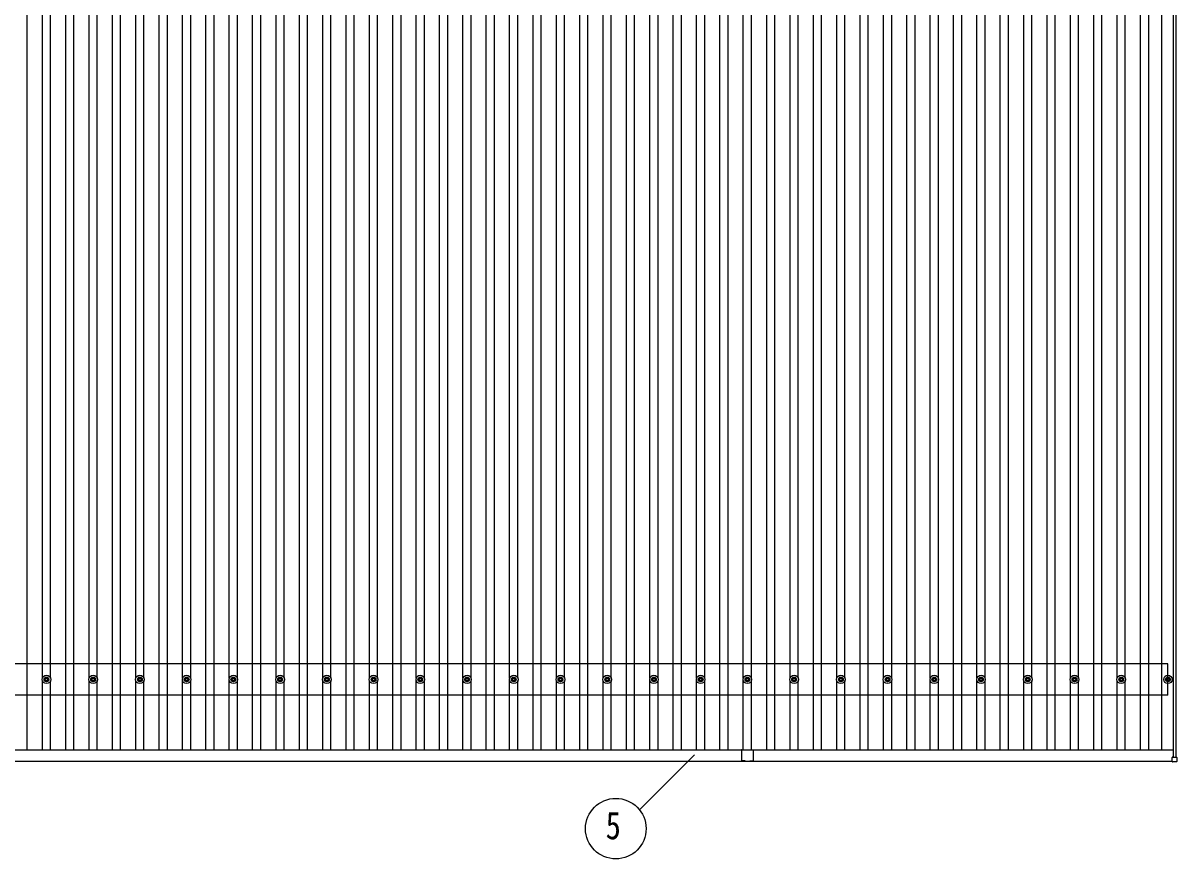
# Model space of a CAD drawing. Units: millimetres, scale not verified. Extents: x -18922 to 18922, y -13365 to 13365.
# Drawn here: x -12380 to -7442, y 1723 to 5300 of the extents above; entities that cross this region are included whole.
import ezdxf
from ezdxf.enums import TextEntityAlignment as Align

# ---------------------------------------------------------------- set-up
doc = ezdxf.new("R2010")
doc.units = ezdxf.units.MM
doc.header["$LTSCALE"] = 50
for name, color, linetype in [('0-5_YKK_13', 4, 'Continuous'), ('0-6_YKK_A1', 4, 'Continuous'), ('0-7_YKK_D', 6, 'Continuous')]:
    doc.layers.add(name, color=color, linetype=linetype)
doc.styles.add('ＭＳ ゴシック', font='')
doc.styles.get('ＭＳ ゴシック').set_extended_font_data('MS Gothic')

msp = doc.modelspace()

# ---------------------------------------------------------------- linework, layer by layer
at = {"layer": '0-5_YKK_13'}
for p, q in [((-12289.91, 2493.29), (-12285.49, 2493.29)), ((-12289.91, 2489.79), (-12285.49, 2489.79)), ((-12281.66, 2501.54), (-12281.66, 2497.12)), ((-12281.66, 2485.96), (-12281.66, 2481.54)), ((-12278.16, 2501.54), (-12278.16, 2497.12)), ((-12278.16, 2485.96), (-12278.16, 2481.54)), ((-12274.33, 2493.29), (-12269.91, 2493.29)), ((-12274.33, 2489.79), (-12269.91, 2489.79)), ((-12089.91, 2493.29), (-12085.49, 2493.29)), ((-12089.91, 2489.79), (-12085.49, 2489.79)), ((-12081.66, 2501.54), (-12081.66, 2497.12)), ((-12081.66, 2485.96), (-12081.66, 2481.54)), ((-12078.16, 2501.54), (-12078.16, 2497.12)), ((-12078.16, 2485.96), (-12078.16, 2481.54)), ((-12074.33, 2493.29), (-12069.91, 2493.29)), ((-12074.33, 2489.79), (-12069.91, 2489.79)), ((-11889.91, 2493.29), (-11885.49, 2493.29)), ((-11889.91, 2489.79), (-11885.49, 2489.79)), ((-11881.66, 2501.54), (-11881.66, 2497.12)), ((-11881.66, 2485.96), (-11881.66, 2481.54)), ((-11878.16, 2501.54), (-11878.16, 2497.12)), ((-11878.16, 2485.96), (-11878.16, 2481.54)), ((-11874.33, 2493.29), (-11869.91, 2493.29)), ((-11874.33, 2489.79), (-11869.91, 2489.79)), ((-11689.91, 2493.29), (-11685.49, 2493.29)), ((-11689.91, 2489.79), (-11685.49, 2489.79)), ((-11681.66, 2501.54), (-11681.66, 2497.12)), ((-11681.66, 2485.96), (-11681.66, 2481.54)), ((-11678.16, 2501.54), (-11678.16, 2497.12)), ((-11678.16, 2485.96), (-11678.16, 2481.54)), ((-11674.33, 2493.29), (-11669.91, 2493.29)), ((-11674.33, 2489.79), (-11669.91, 2489.79)), ((-11489.91, 2493.29), (-11485.49, 2493.29)), ((-11489.91, 2489.79), (-11485.49, 2489.79)), ((-11481.66, 2501.54), (-11481.66, 2497.12)), ((-11481.66, 2485.96), (-11481.66, 2481.54)), ((-11478.16, 2501.54), (-11478.16, 2497.12)), ((-11478.16, 2485.96), (-11478.16, 2481.54)), ((-11474.33, 2493.29), (-11469.91, 2493.29)), ((-11474.33, 2489.79), (-11469.91, 2489.79)), ((-11289.91, 2493.29), (-11285.49, 2493.29)), ((-11289.91, 2489.79), (-11285.49, 2489.79)), ((-11281.66, 2501.54), (-11281.66, 2497.12)), ((-11281.66, 2485.96), (-11281.66, 2481.54)), ((-11278.16, 2501.54), (-11278.16, 2497.12)), ((-11278.16, 2485.96), (-11278.16, 2481.54)), ((-11274.33, 2493.29), (-11269.91, 2493.29)), ((-11274.33, 2489.79), (-11269.91, 2489.79)), ((-11089.91, 2493.29), (-11085.49, 2493.29)), ((-11089.91, 2489.79), (-11085.49, 2489.79)), ((-11081.66, 2501.54), (-11081.66, 2497.12)), ((-11081.66, 2485.96), (-11081.66, 2481.54)), ((-11078.16, 2501.54), (-11078.16, 2497.12)), ((-11078.16, 2485.96), (-11078.16, 2481.54)), ((-11074.33, 2493.29), (-11069.91, 2493.29)), ((-11074.33, 2489.79), (-11069.91, 2489.79)), ((-10889.91, 2493.29), (-10885.49, 2493.29)), ((-10889.91, 2489.79), (-10885.49, 2489.79)), ((-10881.66, 2501.54), (-10881.66, 2497.12)), ((-10881.66, 2485.96), (-10881.66, 2481.54)), ((-10878.16, 2501.54), (-10878.16, 2497.12)), ((-10878.16, 2485.96), (-10878.16, 2481.54)), ((-10874.33, 2493.29), (-10869.91, 2493.29)), ((-10874.33, 2489.79), (-10869.91, 2489.79)), ((-10689.91, 2493.29), (-10685.49, 2493.29)), ((-10689.91, 2489.79), (-10685.49, 2489.79)), ((-10681.66, 2501.54), (-10681.66, 2497.12)), ((-10681.66, 2485.96), (-10681.66, 2481.54)), ((-10678.16, 2501.54), (-10678.16, 2497.12)), ((-10678.16, 2485.96), (-10678.16, 2481.54)), ((-10674.33, 2493.29), (-10669.91, 2493.29)), ((-10674.33, 2489.79), (-10669.91, 2489.79)), ((-10489.91, 2493.29), (-10485.49, 2493.29)), ((-10489.91, 2489.79), (-10485.49, 2489.79)), ((-10481.66, 2501.54), (-10481.66, 2497.12)), ((-10481.66, 2485.96), (-10481.66, 2481.54)), ((-10478.16, 2501.54), (-10478.16, 2497.12)), ((-10478.16, 2485.96), (-10478.16, 2481.54)), ((-10474.33, 2493.29), (-10469.91, 2493.29)), ((-10474.33, 2489.79), (-10469.91, 2489.79)), ((-10289.91, 2493.29), (-10285.49, 2493.29)), ((-10289.91, 2489.79), (-10285.49, 2489.79)), ((-10281.66, 2501.54), (-10281.66, 2497.12)), ((-10281.66, 2485.96), (-10281.66, 2481.54)), ((-10278.16, 2501.54), (-10278.16, 2497.12)), ((-10278.16, 2485.96), (-10278.16, 2481.54)), ((-10274.33, 2493.29), (-10269.91, 2493.29)), ((-10274.33, 2489.79), (-10269.91, 2489.79)), ((-10089.91, 2493.29), (-10085.49, 2493.29)), ((-10089.91, 2489.79), (-10085.49, 2489.79)), ((-10081.66, 2501.54), (-10081.66, 2497.12)), ((-10081.66, 2485.96), (-10081.66, 2481.54)), ((-10078.16, 2501.54), (-10078.16, 2497.12)), ((-10078.16, 2485.96), (-10078.16, 2481.54)), ((-10074.33, 2493.29), (-10069.91, 2493.29)), ((-10074.33, 2489.79), (-10069.91, 2489.79)), ((-9889.91, 2493.29), (-9885.49, 2493.29)), ((-9889.91, 2489.79), (-9885.49, 2489.79)), ((-9881.66, 2501.54), (-9881.66, 2497.12)), ((-9881.66, 2485.96), (-9881.66, 2481.54)), ((-9878.16, 2501.54), (-9878.16, 2497.12)), ((-9878.16, 2485.96), (-9878.16, 2481.54)), ((-9874.33, 2493.29), (-9869.91, 2493.29)), ((-9874.33, 2489.79), (-9869.91, 2489.79)), ((-9689.91, 2493.29), (-9685.49, 2493.29)), ((-9689.91, 2489.79), (-9685.49, 2489.79)), ((-9681.66, 2501.54), (-9681.66, 2497.12)), ((-9681.66, 2485.96), (-9681.66, 2481.54)), ((-9678.16, 2501.54), (-9678.16, 2497.12)), ((-9678.16, 2485.96), (-9678.16, 2481.54)), ((-9674.33, 2493.29), (-9669.91, 2493.29)), ((-9674.33, 2489.79), (-9669.91, 2489.79)), ((-9489.91, 2493.29), (-9485.49, 2493.29)), ((-9489.91, 2489.79), (-9485.49, 2489.79)), ((-9481.66, 2501.54), (-9481.66, 2497.12)), ((-9481.66, 2485.96), (-9481.66, 2481.54)), ((-9478.16, 2501.54), (-9478.16, 2497.12)), ((-9478.16, 2485.96), (-9478.16, 2481.54)), ((-9474.33, 2493.29), (-9469.91, 2493.29)), ((-9474.33, 2489.79), (-9469.91, 2489.79)), ((-9289.91, 2493.29), (-9285.49, 2493.29)), ((-9289.91, 2489.79), (-9285.49, 2489.79)), ((-9281.66, 2501.54), (-9281.66, 2497.12)), ((-9281.66, 2485.96), (-9281.66, 2481.54)), ((-9278.16, 2501.54), (-9278.16, 2497.12)), ((-9278.16, 2485.96), (-9278.16, 2481.54)), ((-9274.33, 2493.29), (-9269.91, 2493.29)), ((-9274.33, 2489.79), (-9269.91, 2489.79)), ((-9089.91, 2493.29), (-9085.49, 2493.29)), ((-9089.91, 2489.79), (-9085.49, 2489.79)), ((-9081.66, 2501.54), (-9081.66, 2497.12)), ((-9081.66, 2485.96), (-9081.66, 2481.54)), ((-9078.16, 2501.54), (-9078.16, 2497.12)), ((-9078.16, 2485.96), (-9078.16, 2481.54)), ((-9074.33, 2493.29), (-9069.91, 2493.29)), ((-9074.33, 2489.79), (-9069.91, 2489.79)), ((-8889.91, 2493.29), (-8885.49, 2493.29)), ((-8889.91, 2489.79), (-8885.49, 2489.79)), ((-8881.66, 2501.54), (-8881.66, 2497.12)), ((-8881.66, 2485.96), (-8881.66, 2481.54)), ((-8878.16, 2501.54), (-8878.16, 2497.12)), ((-8878.16, 2485.96), (-8878.16, 2481.54)), ((-8874.33, 2493.29), (-8869.91, 2493.29)), ((-8874.33, 2489.79), (-8869.91, 2489.79)), ((-8689.91, 2493.29), (-8685.49, 2493.29)), ((-8689.91, 2489.79), (-8685.49, 2489.79)), ((-8681.66, 2501.54), (-8681.66, 2497.12)), ((-8681.66, 2485.96), (-8681.66, 2481.54)), ((-8678.16, 2501.54), (-8678.16, 2497.12)), ((-8678.16, 2485.96), (-8678.16, 2481.54)), ((-8674.33, 2493.29), (-8669.91, 2493.29)), ((-8674.33, 2489.79), (-8669.91, 2489.79)), ((-8489.91, 2493.29), (-8485.49, 2493.29)), ((-8489.91, 2489.79), (-8485.49, 2489.79)), ((-8481.66, 2501.54), (-8481.66, 2497.12)), ((-8481.66, 2485.96), (-8481.66, 2481.54)), ((-8478.16, 2501.54), (-8478.16, 2497.12)), ((-8478.16, 2485.96), (-8478.16, 2481.54)), ((-8474.33, 2493.29), (-8469.91, 2493.29)), ((-8474.33, 2489.79), (-8469.91, 2489.79)), ((-8289.91, 2493.29), (-8285.49, 2493.29)), ((-8289.91, 2489.79), (-8285.49, 2489.79)), ((-8281.66, 2501.54), (-8281.66, 2497.12)), ((-8281.66, 2485.96), (-8281.66, 2481.54)), ((-8278.16, 2501.54), (-8278.16, 2497.12)), ((-8278.16, 2485.96), (-8278.16, 2481.54)), ((-8274.33, 2493.29), (-8269.91, 2493.29)), ((-8274.33, 2489.79), (-8269.91, 2489.79)), ((-8089.91, 2493.29), (-8085.49, 2493.29)), ((-8089.91, 2489.79), (-8085.49, 2489.79)), ((-8081.66, 2501.54), (-8081.66, 2497.12)), ((-8081.66, 2485.96), (-8081.66, 2481.54)), ((-8078.16, 2501.54), (-8078.16, 2497.12)), ((-8078.16, 2485.96), (-8078.16, 2481.54)), ((-8074.33, 2493.29), (-8069.91, 2493.29)), ((-8074.33, 2489.79), (-8069.91, 2489.79)), ((-7889.91, 2493.29), (-7885.49, 2493.29)), ((-7889.91, 2489.79), (-7885.49, 2489.79)), ((-7881.66, 2501.54), (-7881.66, 2497.12)), ((-7881.66, 2485.96), (-7881.66, 2481.54)), ((-7878.16, 2501.54), (-7878.16, 2497.12)), ((-7878.16, 2485.96), (-7878.16, 2481.54)), ((-7874.33, 2493.29), (-7869.91, 2493.29)), ((-7874.33, 2489.79), (-7869.91, 2489.79)), ((-7689.91, 2493.29), (-7685.49, 2493.29)), ((-7689.91, 2489.79), (-7685.49, 2489.79)), ((-7681.66, 2501.54), (-7681.66, 2497.12)), ((-7681.66, 2485.96), (-7681.66, 2481.54)), ((-7678.16, 2501.54), (-7678.16, 2497.12)), ((-7678.16, 2485.96), (-7678.16, 2481.54)), ((-7674.33, 2493.29), (-7669.91, 2493.29)), ((-7674.33, 2489.79), (-7669.91, 2489.79)), ((-7489.91, 2493.29), (-7485.49, 2493.29)), ((-7489.91, 2489.79), (-7485.49, 2489.79)), ((-7481.66, 2501.54), (-7481.66, 2497.12)), ((-7481.66, 2485.96), (-7481.66, 2481.54)), ((-7478.16, 2501.54), (-7478.16, 2497.12)), ((-7478.16, 2485.96), (-7478.16, 2481.54)), ((-7474.33, 2493.29), (-7469.91, 2493.29)), ((-7474.33, 2489.79), (-7469.91, 2489.79)), ((-9304.91, 2188.74), (-9304.91, 2166.14)), ((-9303.91, 2189.74), (-9280.31, 2189.74)), ((-9279.51, 2189.74), (-9255.91, 2189.74)), ((-9254.91, 2188.74), (-9254.91, 2166.14)), ((-9304.91, 2165.34), (-9304.91, 2143.74)), ((-9289.91, 2142.74), (-9303.91, 2142.74)), ((-9289.91, 2142.74), (-9289.91, 2141.24)), ((-9289.91, 2141.24), (-9269.91, 2141.24)), ((-9269.91, 2142.74), (-9269.91, 2141.24)), ((-9269.91, 2142.74), (-9255.91, 2142.74)), ((-9254.91, 2165.34), (-9254.91, 2143.74)), ((-7461.61, 2139.44), (-7461.61, 2157.44)), ((-7460.61, 2158.44), (-7442.61, 2158.44)), ((-7442.61, 2138.44), (-7460.61, 2138.44)), ((-7441.61, 2157.44), (-7441.61, 2139.44))]:
    msp.add_line(p, q, dxfattribs=at)
for centre, radius in [((-12279.91, 2491.54), 18.25), ((-12279.91, 2491.54), 10.15), ((-12279.91, 2491.54), 5.85), ((-12279.91, 2491.54), 5.25), ((-12079.91, 2491.54), 18.25), ((-12079.91, 2491.54), 10.15), ((-12079.91, 2491.54), 5.85), ((-12079.91, 2491.54), 5.25), ((-11879.91, 2491.54), 18.25), ((-11879.91, 2491.54), 10.15), ((-11879.91, 2491.54), 5.85), ((-11879.91, 2491.54), 5.25), ((-11679.91, 2491.54), 18.25), ((-11679.91, 2491.54), 10.15), ((-11679.91, 2491.54), 5.85), ((-11679.91, 2491.54), 5.25), ((-11479.91, 2491.54), 18.25), ((-11479.91, 2491.54), 10.15), ((-11479.91, 2491.54), 5.85), ((-11479.91, 2491.54), 5.25), ((-11279.91, 2491.54), 18.25), ((-11279.91, 2491.54), 10.15), ((-11279.91, 2491.54), 5.85), ((-11279.91, 2491.54), 5.25), ((-11079.91, 2491.54), 18.25), ((-11079.91, 2491.54), 10.15), ((-11079.91, 2491.54), 5.85), ((-11079.91, 2491.54), 5.25), ((-10879.91, 2491.54), 18.25), ((-10879.91, 2491.54), 10.15), ((-10879.91, 2491.54), 5.85), ((-10879.91, 2491.54), 5.25), ((-10679.91, 2491.54), 18.25), ((-10679.91, 2491.54), 10.15), ((-10679.91, 2491.54), 5.85), ((-10679.91, 2491.54), 5.25), ((-10479.91, 2491.54), 18.25), ((-10479.91, 2491.54), 10.15), ((-10479.91, 2491.54), 5.85), ((-10479.91, 2491.54), 5.25), ((-10279.91, 2491.54), 18.25), ((-10279.91, 2491.54), 10.15), ((-10279.91, 2491.54), 5.85), ((-10279.91, 2491.54), 5.25), ((-10079.91, 2491.54), 18.25), ((-10079.91, 2491.54), 10.15), ((-10079.91, 2491.54), 5.85), ((-10079.91, 2491.54), 5.25), ((-9879.91, 2491.54), 18.25), ((-9879.91, 2491.54), 10.15), ((-9879.91, 2491.54), 5.85), ((-9879.91, 2491.54), 5.25), ((-9679.91, 2491.54), 18.25), ((-9679.91, 2491.54), 10.15), ((-9679.91, 2491.54), 5.85), ((-9679.91, 2491.54), 5.25), ((-9479.91, 2491.54), 18.25), ((-9479.91, 2491.54), 10.15), ((-9479.91, 2491.54), 5.85), ((-9479.91, 2491.54), 5.25), ((-9279.91, 2491.54), 18.25), ((-9279.91, 2491.54), 10.15), ((-9279.91, 2491.54), 5.85), ((-9279.91, 2491.54), 5.25), ((-9079.91, 2491.54), 18.25), ((-9079.91, 2491.54), 10.15), ((-9079.91, 2491.54), 5.85), ((-9079.91, 2491.54), 5.25), ((-8879.91, 2491.54), 18.25), ((-8879.91, 2491.54), 10.15), ((-8879.91, 2491.54), 5.85), ((-8879.91, 2491.54), 5.25), ((-8679.91, 2491.54), 18.25), ((-8679.91, 2491.54), 10.15), ((-8679.91, 2491.54), 5.85), ((-8679.91, 2491.54), 5.25), ((-8479.91, 2491.54), 18.25), ((-8479.91, 2491.54), 10.15), ((-8479.91, 2491.54), 5.85), ((-8479.91, 2491.54), 5.25), ((-8279.91, 2491.54), 18.25), ((-8279.91, 2491.54), 10.15), ((-8279.91, 2491.54), 5.85), ((-8279.91, 2491.54), 5.25), ((-8079.91, 2491.54), 18.25), ((-8079.91, 2491.54), 10.15), ((-8079.91, 2491.54), 5.85), ((-8079.91, 2491.54), 5.25), ((-7879.91, 2491.54), 18.25), ((-7879.91, 2491.54), 10.15), ((-7879.91, 2491.54), 5.85), ((-7879.91, 2491.54), 5.25), ((-7679.91, 2491.54), 18.25), ((-7679.91, 2491.54), 10.15), ((-7679.91, 2491.54), 5.85), ((-7679.91, 2491.54), 5.25), ((-7479.91, 2491.54), 18.25), ((-7479.91, 2491.54), 10.15), ((-7479.91, 2491.54), 5.85), ((-7479.91, 2491.54), 5.25)]:
    msp.add_circle(centre, radius, dxfattribs=at)
for centre, radius, start, end in [((-9303.91, 2188.74), 1, 90, 180.00001), ((-9279.91, 2190.04), 0.5, 216.8699, 323.1301), ((-9255.91, 2188.74), 1, 360, 90), ((-9305.21, 2165.74), 0.5, 306.8699, 53.1301), ((-9303.91, 2143.74), 1, 180.00001, 270), ((-9255.91, 2143.74), 1, 270, 360), ((-9254.61, 2165.74), 0.5, 126.8699, 233.1301), ((-7460.61, 2157.44), 1, 90, 180), ((-7460.61, 2139.44), 1, 180, 270), ((-7442.61, 2157.44), 1, 0, 90), ((-7442.61, 2139.44), 1, 270, 0)]:
    msp.add_arc(centre, radius, start, end, dxfattribs=at)
at = {"layer": '0-6_YKK_A1'}
for p, q in [((-12362.41, 2189.72), (-12362.41, 8790.39)), ((-12197.41, 2189.72), (-12197.41, 8790.39)), ((-12162.41, 2189.72), (-12162.41, 8790.39)), ((-11997.41, 2189.72), (-11997.41, 8790.39)), ((-11962.41, 2189.72), (-11962.41, 8790.39)), ((-11797.41, 2189.72), (-11797.41, 8790.39)), ((-11762.41, 2189.72), (-11762.41, 8790.39)), ((-11597.41, 2189.72), (-11597.41, 8790.39)), ((-11562.41, 2189.72), (-11562.41, 8790.39)), ((-11397.41, 2189.72), (-11397.41, 8790.39)), ((-11362.41, 2189.72), (-11362.41, 8790.39)), ((-11197.41, 2189.72), (-11197.41, 8790.39)), ((-11162.41, 2189.72), (-11162.41, 8790.39)), ((-10997.41, 2189.72), (-10997.41, 8790.39)), ((-10962.41, 2189.72), (-10962.41, 8790.39)), ((-10797.41, 2189.72), (-10797.41, 8790.39)), ((-10762.41, 2189.72), (-10762.41, 8790.39)), ((-10597.41, 2189.72), (-10597.41, 8790.39)), ((-10562.41, 2189.72), (-10562.41, 8790.39)), ((-10397.41, 2189.72), (-10397.41, 8790.39)), ((-10362.41, 2189.72), (-10362.41, 8790.39)), ((-10197.41, 2189.72), (-10197.41, 8790.39)), ((-10162.41, 2189.72), (-10162.41, 8790.39)), ((-9997.41, 2189.72), (-9997.41, 8790.39)), ((-9962.41, 2189.72), (-9962.41, 8790.39)), ((-9797.41, 2189.72), (-9797.41, 8790.39)), ((-9762.41, 2189.72), (-9762.41, 8790.39)), ((-9597.41, 2189.72), (-9597.41, 8790.39)), ((-9562.41, 2189.72), (-9562.41, 8790.39)), ((-9397.41, 2189.72), (-9397.41, 8790.39)), ((-9362.41, 2189.72), (-9362.41, 8790.39)), ((-9197.41, 2189.72), (-9197.41, 8790.39)), ((-9162.41, 2189.72), (-9162.41, 8790.39)), ((-8997.41, 2189.72), (-8997.41, 8790.39)), ((-8962.41, 2189.72), (-8962.41, 8790.39)), ((-8797.41, 2189.72), (-8797.41, 8790.39)), ((-8762.41, 2189.72), (-8762.41, 8790.39)), ((-8597.41, 2189.72), (-8597.41, 8790.39)), ((-8562.41, 2189.72), (-8562.41, 8790.39)), ((-8397.41, 2189.72), (-8397.41, 8790.39)), ((-8362.41, 2189.72), (-8362.41, 8790.39)), ((-8197.41, 2189.72), (-8197.41, 8790.39)), ((-8162.41, 2189.72), (-8162.41, 8790.39)), ((-7997.41, 2189.72), (-7997.41, 8790.39)), ((-7962.41, 2189.72), (-7962.41, 8790.39)), ((-7797.41, 2189.72), (-7797.41, 8790.39)), ((-7762.41, 2189.72), (-7762.41, 8790.39)), ((-7597.41, 2189.72), (-7597.41, 8790.39)), ((-7562.41, 2189.72), (-7562.41, 8790.39)), ((-7506.41, 2189.72), (-7506.41, 8790.39)), ((-7456.91, 2158.44), (-7456.91, 7531.26)), ((-7444.91, 2158.44), (-7444.91, 7546.26)), ((-12297.41, 2496.72), (-12297.41, 5486.36)), ((-12262.41, 2496.72), (-12262.41, 5486.36)), ((-12097.41, 2496.72), (-12097.41, 5486.36)), ((-12062.41, 2496.72), (-12062.41, 5486.36)), ((-11897.41, 2496.72), (-11897.41, 5486.36)), ((-11862.41, 2496.72), (-11862.41, 5486.36)), ((-11697.41, 2496.72), (-11697.41, 5486.36)), ((-11662.41, 2496.72), (-11662.41, 5486.36)), ((-11497.41, 2496.72), (-11497.41, 5486.36)), ((-11462.41, 2496.72), (-11462.41, 5486.36)), ((-11297.41, 2496.72), (-11297.41, 5486.36)), ((-11262.41, 2496.72), (-11262.41, 5486.36)), ((-11097.41, 2496.72), (-11097.41, 5486.36)), ((-11062.41, 2496.72), (-11062.41, 5486.36)), ((-10897.41, 2496.72), (-10897.41, 5486.36)), ((-10862.41, 2496.72), (-10862.41, 5486.36)), ((-10697.41, 2496.72), (-10697.41, 5486.36)), ((-10662.41, 2496.72), (-10662.41, 5486.36)), ((-10497.41, 2496.72), (-10497.41, 5486.36)), ((-10462.41, 2496.72), (-10462.41, 5486.36)), ((-10297.41, 2496.72), (-10297.41, 5486.36)), ((-10262.41, 2496.72), (-10262.41, 5486.36)), ((-10097.41, 2496.72), (-10097.41, 5486.36)), ((-10062.41, 2496.72), (-10062.41, 5486.36)), ((-9897.41, 2496.72), (-9897.41, 5486.36)), ((-9862.41, 2496.72), (-9862.41, 5486.36)), ((-9697.41, 2496.72), (-9697.41, 5486.36)), ((-9662.41, 2496.72), (-9662.41, 5486.36)), ((-9497.41, 2496.72), (-9497.41, 5486.36)), ((-9462.41, 2496.72), (-9462.41, 5486.36)), ((-9297.41, 2496.72), (-9297.41, 5486.36)), ((-9262.41, 2496.72), (-9262.41, 5486.36)), ((-9097.41, 2496.72), (-9097.41, 5486.36)), ((-9062.41, 2496.72), (-9062.41, 5486.36)), ((-8897.41, 2496.72), (-8897.41, 5486.36)), ((-8862.41, 2496.72), (-8862.41, 5486.36)), ((-8697.41, 2496.72), (-8697.41, 5486.36)), ((-8662.41, 2496.72), (-8662.41, 5486.36)), ((-8497.41, 2496.72), (-8497.41, 5486.36)), ((-8462.41, 2496.72), (-8462.41, 5486.36)), ((-8297.41, 2496.72), (-8297.41, 5486.36)), ((-8262.41, 2496.72), (-8262.41, 5486.36)), ((-8097.41, 2496.72), (-8097.41, 5486.36)), ((-8062.41, 2496.72), (-8062.41, 5486.36)), ((-7897.41, 2496.72), (-7897.41, 5486.36)), ((-7862.41, 2496.72), (-7862.41, 5486.36)), ((-7697.41, 2496.72), (-7697.41, 5486.36)), ((-7662.41, 2496.72), (-7662.41, 5486.36)), ((-7479.91, 2558.54), (-15279.91, 2558.54)), ((-7479.91, 2424.54), (-7479.91, 2558.54)), ((-12297.41, 2189.72), (-12297.41, 2486.36)), ((-12262.41, 2189.72), (-12262.41, 2486.36)), ((-12097.41, 2189.72), (-12097.41, 2486.36)), ((-12062.41, 2189.72), (-12062.41, 2486.36)), ((-11897.41, 2189.72), (-11897.41, 2486.36)), ((-11862.41, 2189.72), (-11862.41, 2486.36)), ((-11697.41, 2189.72), (-11697.41, 2486.36)), ((-11662.41, 2189.72), (-11662.41, 2486.36)), ((-11497.41, 2189.72), (-11497.41, 2486.36)), ((-11462.41, 2189.72), (-11462.41, 2486.36)), ((-11297.41, 2189.72), (-11297.41, 2486.36)), ((-11262.41, 2189.72), (-11262.41, 2486.36)), ((-11097.41, 2189.72), (-11097.41, 2486.36)), ((-11062.41, 2189.72), (-11062.41, 2486.36)), ((-10897.41, 2189.72), (-10897.41, 2486.36)), ((-10862.41, 2189.72), (-10862.41, 2486.36)), ((-10697.41, 2189.72), (-10697.41, 2486.36)), ((-10662.41, 2189.72), (-10662.41, 2486.36)), ((-10497.41, 2189.72), (-10497.41, 2486.36)), ((-10462.41, 2189.72), (-10462.41, 2486.36)), ((-10297.41, 2189.72), (-10297.41, 2486.36)), ((-10262.41, 2189.72), (-10262.41, 2486.36)), ((-10097.41, 2189.72), (-10097.41, 2486.36)), ((-10062.41, 2189.72), (-10062.41, 2486.36)), ((-9897.41, 2189.72), (-9897.41, 2486.36)), ((-9862.41, 2189.72), (-9862.41, 2486.36)), ((-9697.41, 2189.72), (-9697.41, 2486.36)), ((-9662.41, 2189.72), (-9662.41, 2486.36)), ((-9497.41, 2189.72), (-9497.41, 2486.36)), ((-9462.41, 2189.72), (-9462.41, 2486.36)), ((-9297.41, 2189.74), (-9297.41, 2486.36)), ((-9262.41, 2189.74), (-9262.41, 2486.36)), ((-9097.41, 2189.72), (-9097.41, 2486.36)), ((-9062.41, 2189.72), (-9062.41, 2486.36)), ((-8897.41, 2189.72), (-8897.41, 2486.36)), ((-8862.41, 2189.72), (-8862.41, 2486.36)), ((-8697.41, 2189.72), (-8697.41, 2486.36)), ((-8662.41, 2189.72), (-8662.41, 2486.36)), ((-8497.41, 2189.72), (-8497.41, 2486.36)), ((-8462.41, 2189.72), (-8462.41, 2486.36)), ((-8297.41, 2189.72), (-8297.41, 2486.36)), ((-8262.41, 2189.72), (-8262.41, 2486.36)), ((-8097.41, 2189.72), (-8097.41, 2486.36)), ((-8062.41, 2189.72), (-8062.41, 2486.36)), ((-7897.41, 2189.72), (-7897.41, 2486.36)), ((-7862.41, 2189.72), (-7862.41, 2486.36)), ((-7697.41, 2189.72), (-7697.41, 2486.36)), ((-7662.41, 2189.72), (-7662.41, 2486.36)), ((-7479.91, 2424.54), (-15279.91, 2424.54)), ((-15302.91, 2189.72), (-9304.09, 2189.72)), ((-9280.3, 2189.72), (-9279.52, 2189.72)), ((-9255.73, 2189.72), (-7456.91, 2189.72)), ((-15298.21, 2141.74), (-9289.91, 2141.74)), ((-9269.91, 2141.74), (-7461.61, 2141.74))]:
    msp.add_line(p, q, dxfattribs=at)
at = {"layer": '0-7_YKK_D'}
msp.add_line((-9741.65, 1933.34), (-9506.57, 2168.42), dxfattribs=at)
msp.add_circle((-9843.2, 1852.81), 129.6, dxfattribs=at)

# ---------------------------------------------------------------- texts
at = {"layer": '0-7_YKK_D', "style": 'ＭＳ ゴシック', "width": 0.8}
msp.add_text('5', height=118.8, dxfattribs=at).set_placement((-9886.4, 1771.81), align=Align.BOTTOM_LEFT)

doc.saveas('drawing.dxf')
